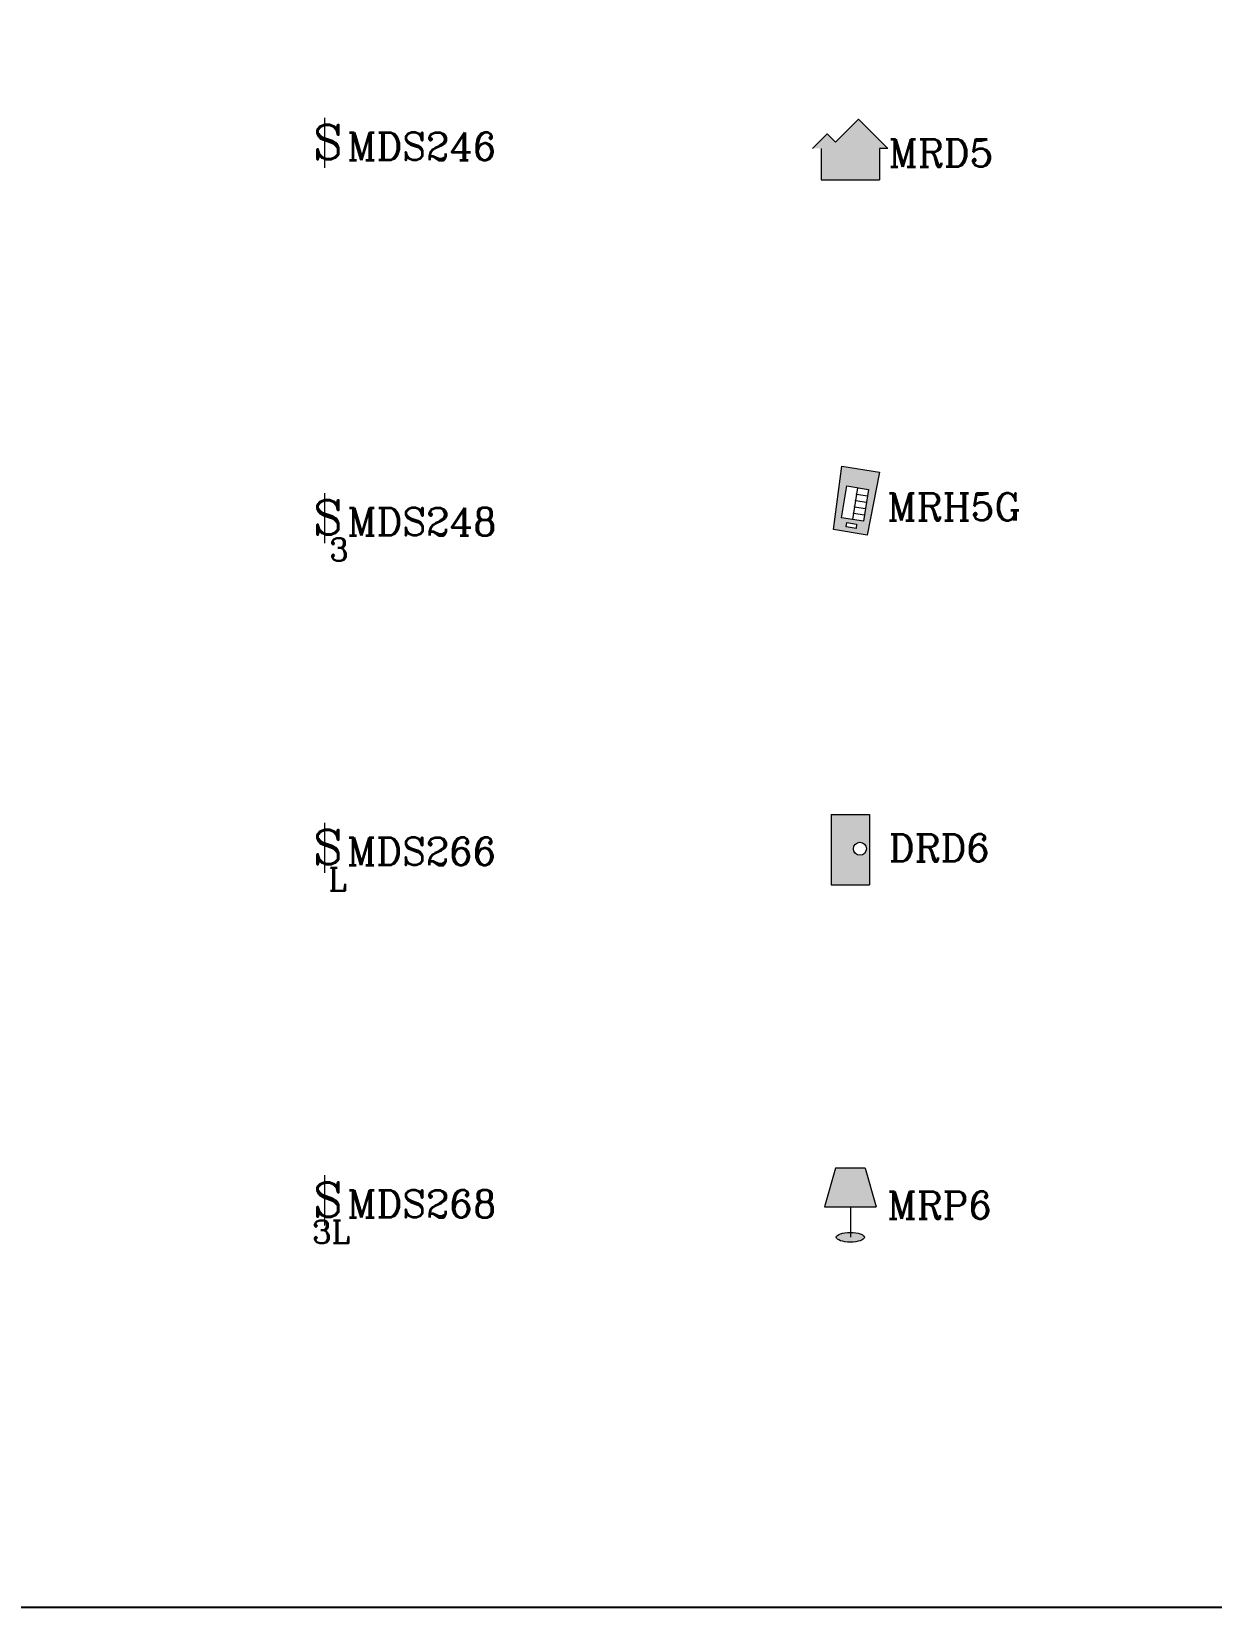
# Model space of a CAD drawing. Header units: inches. Extents: x -13775 to 9910, y -4933 to 5507.
# Drawn here: x -1279.2 to -1118.1, y -406.8 to -191.6 of the extents above; entities that cross this region are included whole.
import ezdxf

# ---------------------------------------------------------------- set-up
doc = ezdxf.new("R2010")
doc.units = ezdxf.units.IN
doc.header["$LTSCALE"] = 48
doc.header["$MEASUREMENT"] = 0
doc.layers.add('Boxes', color=7, linetype='Continuous')
doc.layers.add('WATTSTOPPER', color=160, linetype='Continuous', lineweight=0)

# ---------------------------------------------------------------- blocks, each defined once
blk = doc.blocks.new('MRD5')
blk.add_hatch(color=256).paths.add_polyline_path([(-2.01, 5.12), (-3.16, 6.27), (-5.16, 4.28), (-3.99, 4.28), (-3.99, 0), (3.99, 0), (3.99, 4.28), (5.13, 4.28), (1.13, 8.27)])
for p, q in [((1.13, 8.27), (-2.01, 5.12)), ((5.13, 4.28), (1.13, 8.27)), ((-3.16, 6.27), (-5.16, 4.28)), ((-2.01, 5.12), (-3.16, 6.27)), ((-3.99, 4.28), (-3.99, 0)), ((3.99, 4.28), (3.99, 0)), ((5.13, 4.28), (3.99, 4.28)), ((-3.99, 0), (3.99, 0))]:
    blk.add_line(p, q)
at = {"insert": (5.2, 5.54), "char_height": 3.75, "width": 10.6529, "attachment_point": 1}
blk.add_mtext('{\\Fcomplex|c0;MRD5}', dxfattribs=at)
at = {"flags": 1}
blk.add_attdef('WATTSTOPPER', (6.33, 0.49), '', height=0.001, dxfattribs=at)
blk = doc.blocks.new('MRH5G')
h = blk.add_hatch(color=256)
h.paths.add_polyline_path([(-1.17, 9.05), (-2.31, 0.38), (2.31, -0.38), (3.96, 8.21)])
h.paths.add_polyline_path([(2.49, 5.85), (1.78, 1.5), (-1.21, 1.98), (-0.5, 6.34)], flags=16)
h.paths.add_polyline_path([(0.86, 1.1), (0.77, 0.54), (-0.58, 0.76), (-0.49, 1.32)], flags=16)
for p, q in [((0.99, 6.09), (0.28, 1.74)), ((0.71, 4.35), (2.2, 4.11)), ((0.85, 5.22), (2.35, 4.98)), ((0.42, 2.61), (1.92, 2.37)), ((0.57, 3.48), (2.06, 3.24))]:
    blk.add_line(p, q)
for points in [[(-1.17, 9.05), (3.96, 8.21), (2.31, -0.38), (-2.31, 0.38)], [(-0.5, 6.34), (2.49, 5.85), (1.78, 1.5), (-1.21, 1.98)], [(-0.49, 1.32), (0.86, 1.1), (0.77, 0.54), (-0.58, 0.76)]]:
    blk.add_lwpolyline(points, close=True)
for p in [(0.71, 4.35), (0.85, 5.22), (0.42, 2.61), (0.57, 3.48)]:
    blk.add_point(p)
at = {"insert": (5.02, 5.35), "char_height": 3.75, "width": 10.6529, "attachment_point": 1}
blk.add_mtext('{\\Fcomplex|c0;MRH5G}', dxfattribs=at)
at = {"flags": 1}
blk.add_attdef('WATTSTOPPER', (4.93, 1.05), '', height=0.203, dxfattribs=at)
blk = doc.blocks.new('MRP6')
h = blk.add_hatch(color=256)
h.paths.add_polyline_path([(3.52, 4.17), (2.02, 9.45), (0, 9.45), (-2.02, 9.45), (-3.52, 4.17)])
edge = h.paths.add_edge_path()
edge.add_ellipse((0, 0), major_axis=(-1.92, 0), ratio=0.34462, start_angle=0, end_angle=360)
for p, q in [((-2.02, 9.45), (-3.52, 4.17)), ((0, 9.45), (-2.02, 9.45)), ((2.02, 9.45), (0, 9.45)), ((2.02, 9.45), (3.52, 4.17)), ((-3.52, 4.17), (3.52, 4.17)), ((0, 4.17), (0, 0))]:
    blk.add_line(p, q)
blk.add_ellipse((0, 0), major_axis=(-1.92, 0), ratio=0.34462)
at = {"insert": (5.04, 6.25), "char_height": 3.75, "width": 10.6529, "attachment_point": 1}
blk.add_mtext('\\pt4.00013;{\\Fcomplex|c0;MRP6}', dxfattribs=at)
at = {"flags": 1}
blk.add_attdef('WATTSTOPPER', (4.78, 0.86), '', height=0.203, dxfattribs=at)
blk = doc.blocks.new('MDS246')
blk.add_line((0, 6.86), (0, 0))
at = {"attachment_point": 1}
for s, insert, char_height, width in [('{\\Fcomplex.shx|c0;S}', (-1.54, 5.87), 4.6875, 13.3161), ('{\\Fcomplex|c0;MDS246}', (3.07, 4.83), 3.75, 10.6529)]:
    blk.add_mtext(s, dxfattribs=dict(at, insert=insert, char_height=char_height, width=width))
at = {"flags": 1}
blk.add_attdef('WATTSTOPPER', (1.98, -0.04), '', height=0.203, dxfattribs=at)
blk = doc.blocks.new('MDS248')
blk.add_line((0, 6.86), (0, 0))
at = {"attachment_point": 1}
for s, insert, char_height, width in [('{\\Fcomplex.shx|c0;S}', (-1.54, 5.87), 4.6875, 13.3161), ('{\\Fcomplex|c0;MDS248}', (3.09, 4.83), 3.75, 10.6529), ('{\\Fcomplex|c0;3}', (0.63, 0.71), 3.125, 8.8774)]:
    blk.add_mtext(s, dxfattribs=dict(at, insert=insert, char_height=char_height, width=width))
at = {"flags": 1}
blk.add_attdef('WATTSTOPPER', (4.21, -0.63), '', height=0.203, dxfattribs=at)
blk = doc.blocks.new('MDS266')
blk.add_line((0, 6.86), (0, 0))
at = {"attachment_point": 1}
for s, insert, char_height, width in [('{\\Fcomplex.shx|c0;S}', (-1.54, 5.87), 4.6875, 13.3161), ('{\\Fcomplex|c0;MDS266}', (3.05, 4.83), 3.75, 10.6529), ('{\\Fcomplex|c0;L}', (0.53, 0.69), 3.125, 8.8774)]:
    blk.add_mtext(s, dxfattribs=dict(at, insert=insert, char_height=char_height, width=width))
blk = doc.blocks.new('MDS268')
blk.add_line((0, 6.86), (0, 0))
at = {"attachment_point": 1}
for s, insert, char_height, width in [('{\\Fcomplex.shx|c0;S}', (-1.54, 5.87), 4.6875, 13.3161), ('{\\Fcomplex|c0;MDS268}', (3.07, 4.83), 3.75, 10.6529), ('{\\Fcomplex|c0;3L}', (-1.7, 0.69), 3.125, 8.8774)]:
    blk.add_mtext(s, dxfattribs=dict(at, insert=insert, char_height=char_height, width=width))
blk = doc.blocks.new('DRD6')
h = blk.add_hatch(color=256)
h.paths.add_polyline_path([(-2.62, 0), (2.62, 0), (2.62, 9.58), (-2.62, 9.58)])
h.paths.add_polyline_path([(2.2, 4.92, -1), (0.42, 4.92, -1)], flags=16)
for p, q in [((-2.62, 9.58), (-2.62, 0)), ((-2.62, 9.58), (2.62, 9.58)), ((2.62, 9.58), (2.62, 0)), ((-2.62, 0), (2.62, 0))]:
    blk.add_line(p, q)
blk.add_circle((1.31, 4.92), 0.89)
at = {"insert": (5.24, 6.93), "char_height": 3.75, "width": 10.6529, "attachment_point": 1}
blk.add_mtext('{\\Fcomplex|c0;DRD6}', dxfattribs=at)
at = {"flags": 1}
blk.add_attdef('WATTSTOPPER', (5.8, 2.52), '', height=0.001, dxfattribs=at)

msp = doc.modelspace()

# ---------------------------------------------------------------- linework, layer by layer
at = {"layer": 'Boxes'}
msp.add_lwpolyline([(-1440.31, -27.53), (-912.13, -27.53), (-912.13, -406.79), (-1440.31, -406.79)], close=True, dxfattribs=at)

# ---------------------------------------------------------------- block references
at = {"layer": 'WATTSTOPPER'}
for name, p in [('MDS246', (-1239.2, -210.27)), ('MRD5', (-1167.4, -211.89)), ('MRH5G', (-1167.4, -260.01)), ('MDS248', (-1239.2, -261.51)), ('DRD6', (-1167.4, -308.13)), ('MDS266', (-1239.2, -306.51)), ('MDS268', (-1239.2, -354.63)), ('MRP6', (-1167.4, -356.25))]:
    msp.add_blockref(name, p, dxfattribs=at)

doc.saveas('drawing.dxf')
